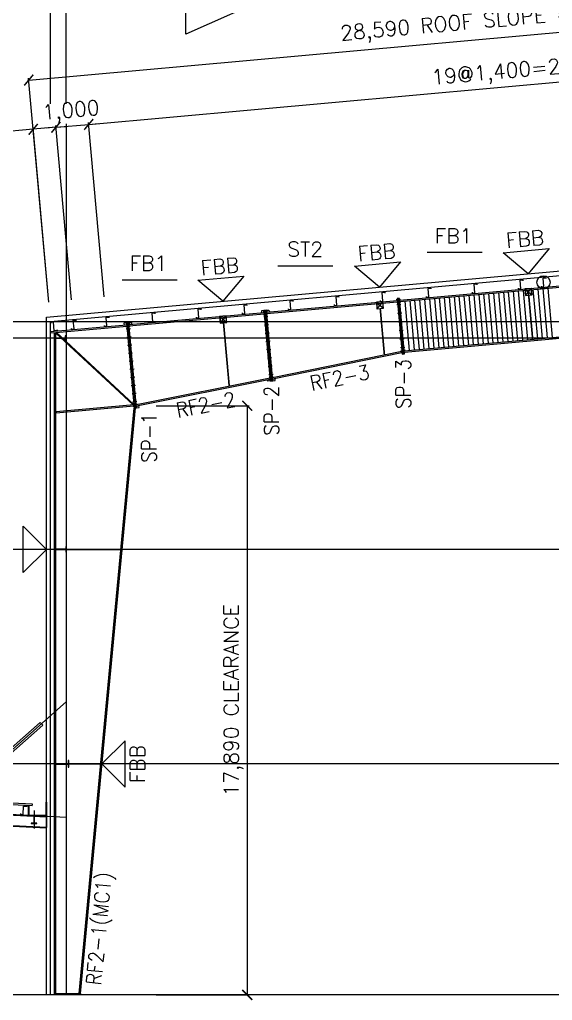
# Model space of a CAD drawing. Header units: metres. Extents: x -297536 to 1852864, y -630451 to -422551.
# Drawn here: x 1752552 to 1768700, y -482524 to -452803 of the extents above; entities that cross this region are included whole.
import ezdxf
from ezdxf.enums import TextEntityAlignment as Align

# ---------------------------------------------------------------- set-up
doc = ezdxf.new("R2010")
doc.units = ezdxf.units.M
doc.header["$LTSCALE"] = 700
for name, pattern in [('CEN', [62, 60, -1, 0, -1]), ('CENTER', [50.8, 31.75, -6.35, 6.35, -6.35]), ('CONTIN', [0])]:
    doc.linetypes.add(name, pattern=pattern)
for name, color, linetype in [('1', 1, 'CENTER'), ('10', 10, 'CONTIN'), ('3', 3, 'CONTIN'), ('beam', 7, 'Continuous'), ('bl', 3, 'Continuous'), ('CEN', 152, 'CEN'), ('DIM', 7, 'Continuous'), ('gir', 230, 'Continuous'), ('HID', 251, 'Continuous'), ('TEX', 3, 'Continuous')]:
    doc.layers.add(name, color=color, linetype=linetype)
doc.styles.add('HGTXT', font='romans.shx', dxfattribs={"bigfont": 'WHGTXT.shx'})
doc.styles.add('SIMPLEX', font='SIMPLEX')
doc.styles.add('WHGTXT', font='romans.shx', dxfattribs={"bigfont": 'WHGTXT.shx'})
doc.dimstyles.new('KJ', dxfattribs={"dimscale": 700, "dimtxt": 1.5, "dimasz": 1, "dimexe": 0.18, "dimexo": 2, "dimgap": 0.5, "dimtad": 1, "dimdec": 0, "dimzin": 0, "dimdsep": 46, "dimlunit": 6, "dimtxsty": 'HGTXT', "dimblk": 'ARCHTICK', "dimcen": 0.09, "dimclrt": 3, "dimadec": 0, "dimazin": 0, "dimtfac": 1, "dimtdec": 0, "dimtix": 1, "dimtmove": 0, "dimatfit": 0, "dimldrblk": 'OBLIQUE', "dimfxl": 1, "dimtolj": 1, "dimtzin": 0, "dimarcsym": 0})

# ---------------------------------------------------------------- blocks, each defined once
blk = doc.blocks.new('_ArchTick')
at = {"color": 0, "linetype": 'ByBlock', "const_width": 0.15}
blk.add_lwpolyline([(-0.5, -0.5), (0.5, 0.5)], dxfattribs=at)
blk = doc.blocks.new('*D599')
at = {"layer": 'Defpoints', "color": 0, "transparency": 16777216}
for p in [(1753964, -448458), (1753964, -455958), (1781464, -455958)]:
    blk.add_point(p, dxfattribs=at)
at = {"layer": 'DIM', "color": 0, "lineweight": -2, "transparency": 16777216}
for p, q in [((1753964, -455358), (1753964, -448404)), ((1781464, -448458), (1753964, -448458)), ((1781464, -455358), (1781464, -448404))]:
    blk.add_line(p, q, dxfattribs=at)
at = {"layer": 'DIM', "color": 0, "lineweight": -2, "transparency": 16777216, "xscale": 300, "yscale": 300, "zscale": 300, "rotation": 180}
blk.add_blockref('_ArchTick', (1753964, -448458), dxfattribs=at)
at = {"layer": 'DIM', "color": 0, "lineweight": -2, "transparency": 16777216, "xscale": 300, "yscale": 300, "zscale": 300}
blk.add_blockref('_ArchTick', (1781464, -448458), dxfattribs=at)
at = {"layer": 'DIM', "color": 3, "transparency": 16777216, "insert": (1767714, -448040), "char_height": 450, "attachment_point": 5, "style": 'HGTXT'}
blk.add_mtext('\\A1;27,500', dxfattribs=at)
blk = doc.blocks.new('_Oblique')
at = {"color": 0, "linetype": 'ByBlock', "lineweight": -2}
blk.add_line((-0.5, -0.5), (0.5, 0.5), dxfattribs=at)
blk = doc.blocks.new('*D600')
at = {"layer": 'Defpoints', "color": 0, "transparency": 16777216}
for p in [(1753489, -448458), (1753489, -455958), (1753964, -455958)]:
    blk.add_point(p, dxfattribs=at)
at = {"layer": 'DIM', "color": 0, "lineweight": -2, "transparency": 16777216}
for p, q in [((1753489, -448458), (1753189, -448458)), ((1753489, -455358), (1753489, -448404)), ((1753964, -448458), (1753489, -448458)), ((1753964, -455358), (1753964, -448404)), ((1753964, -448458), (1754264, -448458))]:
    blk.add_line(p, q, dxfattribs=at)
at = {"layer": 'DIM', "color": 0, "lineweight": -2, "transparency": 16777216, "xscale": 300, "yscale": 300, "zscale": 300}
blk.add_blockref('_ArchTick', (1753489, -448458), dxfattribs=at)
at = {"layer": 'DIM', "color": 0, "lineweight": -2, "transparency": 16777216, "xscale": 300, "yscale": 300, "zscale": 300, "rotation": 180}
blk.add_blockref('_ArchTick', (1753964, -448458), dxfattribs=at)
at = {"layer": 'DIM', "color": 3, "transparency": 16777216, "insert": (1753727, -448083), "char_height": 450, "attachment_point": 5, "style": 'HGTXT'}
blk.add_mtext('\\A1;475', dxfattribs=at)
blk = doc.blocks.new('*D601')
at = {"layer": 'Defpoints', "color": 0, "transparency": 16777216}
for p in [(1753489, -446958), (1753489, -455958), (1810439, -455958)]:
    blk.add_point(p, dxfattribs=at)
at = {"layer": 'DIM', "color": 0, "lineweight": -2, "transparency": 16777216}
for p, q in [((1753489, -455358), (1753489, -446904)), ((1810439, -446958), (1753489, -446958)), ((1810439, -455358), (1810439, -446904))]:
    blk.add_line(p, q, dxfattribs=at)
at = {"layer": 'DIM', "color": 0, "lineweight": -2, "transparency": 16777216, "xscale": 300, "yscale": 300, "zscale": 300, "rotation": 180}
blk.add_blockref('_ArchTick', (1753489, -446958), dxfattribs=at)
at = {"layer": 'DIM', "color": 0, "lineweight": -2, "transparency": 16777216, "xscale": 300, "yscale": 300, "zscale": 300}
blk.add_blockref('_ArchTick', (1810439, -446958), dxfattribs=at)
at = {"layer": 'DIM', "color": 3, "transparency": 16777216, "insert": (1781964, -446540), "char_height": 450, "attachment_point": 5, "style": 'HGTXT'}
blk.add_mtext('\\A1;\\A1;56,950 OUT TO OUT OF STEEL', dxfattribs=at)
blk = doc.blocks.new('ZCOL')
for p, q in [((10.2, 0), (0, 0)), ((0, 0), (0, -25.4)), ((10.2, -2.5), (10.2, 0)), ((-10.2, -25.4), (-10.2, -22.9)), ((0, -25.4), (-10.2, -25.4))]:
    blk.add_line(p, q)
blk = doc.blocks.new('*D610')
at = {"layer": 'Defpoints', "color": 0, "transparency": 16777216}
for p in [(1781141, -453592), (1781665, -459422), (1755172, -461807)]:
    blk.add_point(p, dxfattribs=at)
at = {"layer": 'DIM', "color": 0, "lineweight": -2, "transparency": 16777216}
for p, q in [((1754648, -455977), (1781141, -453592)), ((1781612, -458825), (1781136, -453538)), ((1755119, -461209), (1754643, -455923))]:
    blk.add_line(p, q, dxfattribs=at)
at = {"layer": 'DIM', "color": 0, "lineweight": -2, "transparency": 16777216, "xscale": 300, "yscale": 300, "zscale": 300}
for p, rotation in [((1781141, -453592), 5.142764556899424), ((1754648, -455977), 185.1427645568994)]:
    blk.add_blockref('_ArchTick', p, dxfattribs=dict(at, rotation=rotation))
at = {"layer": 'DIM', "color": 3, "transparency": 16777216, "insert": (1767857, -454368), "char_height": 450, "attachment_point": 5, "rotation": 5.1428, "style": 'HGTXT'}
blk.add_mtext('\\A1;19@1,400=26,600', dxfattribs=at)
blk = doc.blocks.new('*D611')
at = {"layer": 'Defpoints', "color": 0, "transparency": 16777216}
for p in [(1754648, -455977), (1755172, -461807), (1754176, -461896)]:
    blk.add_point(p, dxfattribs=at)
at = {"layer": 'DIM', "color": 0, "lineweight": -2, "transparency": 16777216}
for p, q in [((1753652, -456066), (1753353, -456093)), ((1754123, -461299), (1753647, -456012)), ((1753652, -456066), (1754648, -455977)), ((1755119, -461209), (1754643, -455923)), ((1754648, -455977), (1754947, -455950))]:
    blk.add_line(p, q, dxfattribs=at)
at = {"layer": 'DIM', "color": 0, "lineweight": -2, "transparency": 16777216, "xscale": 300, "yscale": 300, "zscale": 300}
for p, rotation in [((1753652, -456066), 5.142764556899424), ((1754648, -455977), 185.1427645568994)]:
    blk.add_blockref('_ArchTick', p, dxfattribs=dict(at, rotation=rotation))
at = {"layer": 'DIM', "color": 3, "transparency": 16777216, "insert": (1754112, -455605), "char_height": 450, "attachment_point": 5, "rotation": 5.1428, "style": 'HGTXT'}
blk.add_mtext('\\A1;1,000', dxfattribs=at)
blk = doc.blocks.new('*D612')
at = {"layer": 'Defpoints', "color": 0, "transparency": 16777216}
for p in [(1752964, -456128), (1753489, -461958), (1754176, -461896)]:
    blk.add_point(p, dxfattribs=at)
at = {"layer": 'DIM', "color": 0, "lineweight": -2, "transparency": 16777216}
for p, q in [((1752964, -456128), (1750937, -456311)), ((1753435, -461361), (1752960, -456074)), ((1753652, -456066), (1752964, -456128)), ((1754123, -461299), (1753647, -456012)), ((1753652, -456066), (1753951, -456039))]:
    blk.add_line(p, q, dxfattribs=at)
at = {"layer": 'DIM', "color": 0, "lineweight": -2, "transparency": 16777216, "xscale": 300, "yscale": 300, "zscale": 300}
for p, rotation in [((1753652, -456066), 185.1427645578633), ((1752964, -456128), 5.142764557863361)]:
    blk.add_blockref('_ArchTick', p, dxfattribs=dict(at, rotation=rotation))
at = {"layer": 'DIM', "color": 3, "transparency": 16777216, "insert": (1751618, -455873), "char_height": 450, "attachment_point": 5, "rotation": 5.1428, "style": 'HGTXT'}
blk.add_mtext('\\A1;690', dxfattribs=at)
blk = doc.blocks.new('*D613')
at = {"layer": 'Defpoints', "color": 0, "transparency": 16777216}
for p in [(1781305, -452071), (1781964, -459395), (1753489, -461958)]:
    blk.add_point(p, dxfattribs=at)
at = {"layer": 'DIM', "color": 0, "lineweight": -2, "transparency": 16777216}
for p, q in [((1781910, -458798), (1781300, -452018)), ((1752830, -454634), (1781305, -452071)), ((1753435, -461361), (1752825, -454580))]:
    blk.add_line(p, q, dxfattribs=at)
at = {"layer": 'DIM', "color": 0, "lineweight": -2, "transparency": 16777216, "xscale": 300, "yscale": 300, "zscale": 300}
for p, rotation in [((1781305, -452071), 5.142764556899424), ((1752830, -454634), 185.1427645568994)]:
    blk.add_blockref('_ArchTick', p, dxfattribs=dict(at, rotation=rotation))
at = {"layer": 'DIM', "color": 3, "transparency": 16777216, "insert": (1767023, -452862), "char_height": 450, "attachment_point": 5, "rotation": 5.1428, "style": 'HGTXT'}
blk.add_mtext('\\A1;\\A1;28,590 ROOF SLOPE = 0.9/10', dxfattribs=at)
blk = doc.blocks.new('MARKER')
at = {"color": 3}
for p, q in [((584.404724, 584.404724), (-584.40472, 584.404724)), ((-584.40472, 584.404724), (0, 0)), ((0, 0), (584.404724, 584.404724))]:
    blk.add_line(p, q, dxfattribs=at)
blk = doc.blocks.new('*D875')
at = {"layer": 'Defpoints', "color": 0, "transparency": 16777216}
for p in [(1756093, -464507), (1756093, -482358), (1759451, -482358)]:
    blk.add_point(p, dxfattribs=at)
at = {"layer": 'DIM', "color": 0, "lineweight": -2, "transparency": 16777216}
for p, q in [((1756693, -464507), (1759505, -464507)), ((1759451, -464507), (1759451, -482358)), ((1756693, -482358), (1759505, -482358))]:
    blk.add_line(p, q, dxfattribs=at)
at = {"layer": 'DIM', "color": 0, "lineweight": -2, "transparency": 16777216, "xscale": 300, "yscale": 300, "zscale": 300}
for p, rotation in [((1759451, -464507), 90), ((1759451, -482358), 270)]:
    blk.add_blockref('_ArchTick', p, dxfattribs=dict(at, rotation=rotation))
at = {"layer": 'DIM', "color": 3, "transparency": 16777216, "insert": (1759033, -473433), "char_height": 450, "attachment_point": 5, "rotation": 90, "style": 'HGTXT'}
blk.add_mtext('\\A1;17,890 CLEARANCE', dxfattribs=at)
blk = doc.blocks.new('*D871')
at = {"layer": 'Defpoints', "color": 0, "transparency": 16777216}
for p in [(1753489, -446958), (1753489, -455358), (1748427, -455958)]:
    blk.add_point(p, dxfattribs=at)
at = {"layer": 'DIM', "color": 0, "lineweight": -2, "transparency": 16777216}
for p, q in [((1748427, -455358), (1748427, -446904)), ((1748427, -446958), (1753489, -446958)), ((1753489, -454758), (1753489, -446904))]:
    blk.add_line(p, q, dxfattribs=at)
at = {"layer": 'DIM', "color": 0, "lineweight": -2, "transparency": 16777216, "xscale": 300, "yscale": 300, "zscale": 300, "rotation": 180}
blk.add_blockref('_ArchTick', (1748427, -446958), dxfattribs=at)
at = {"layer": 'DIM', "color": 0, "lineweight": -2, "transparency": 16777216, "xscale": 300, "yscale": 300, "zscale": 300}
blk.add_blockref('_ArchTick', (1753489, -446958), dxfattribs=at)
at = {"layer": 'DIM', "color": 3, "transparency": 16777216, "insert": (1750958, -446540), "char_height": 450, "attachment_point": 5, "style": 'HGTXT'}
blk.add_mtext('\\A1;5,062', dxfattribs=at)

msp = doc.modelspace()

# ---------------------------------------------------------------- linework, layer by layer
msp.add_lwpolyline([(1757589, -452021.8), (1760323.4, -452021.8), (1760323.4, -452021.8), (1757589, -453241.4)], close=True)
at = {"const_width": 50}
for points in [[(1767982.2, -461155.8), (1768102.2, -462488.6)], [(1763482.2, -461560.9), (1763607.9, -462956.9)], [(1758732.2, -461988.4), (1758905, -463907.6)], [(1753964.2, -468858.2), (1755620.5, -468858.2)], [(1754039.2, -475358.2), (1755009.9, -475358.2)]]:
    msp.add_lwpolyline(points, dxfattribs=at)
msp.add_circle((1768432.4, -460763.9), 200)
at = {"layer": '1'}
for p, q in [((1764072.5, -461306.9), (1774903.2, -460332.1)), ((1764075.9, -461344.9), (1774906.6, -460370.1)), ((1764067.4, -461250), (1763991.5, -461256.8)), ((1763991.5, -461256.8), (1764143, -462940.5)), ((1764029.4, -461253.4), (1764181, -462937.1)), ((1764218.9, -462933.7), (1764067.4, -461250)), ((1760038.8, -461670), (1763996.6, -461313.8)), ((1760042.2, -461707.9), (1764000, -461351.7)), ((1764096.1, -461285.7), (1763969.6, -461297.1)), ((1764102.9, -461361.6), (1763976.4, -461372.9)), ((1764109.7, -461437.5), (1763983.3, -461448.8)), ((1755871.7, -462045), (1759962.9, -461676.8)), ((1755875.1, -462083), (1759966.3, -461714.7)), ((1759957.8, -461619.9), (1759881.9, -461626.7)), ((1759881.9, -461626.7), (1759887, -461683.6)), ((1760062.4, -461648.7), (1759935.9, -461660.1)), ((1760069.2, -461724.6), (1759942.7, -461736)), ((1760076.1, -461800.5), (1759949.6, -461811.9)), ((1760033.7, -461613), (1759957.8, -461619.9)), ((1759957.8, -461619.9), (1760149.7, -463751.8)), ((1759995.7, -461616.5), (1760187.6, -463748.3)), ((1760033.7, -461613), (1760109.6, -461606.2)), ((1760225.6, -463744.9), (1760033.7, -461613)), ((1760109.6, -461606.2), (1760114.7, -461663.1)), ((1764133.2, -461698.3), (1764006.7, -461709.7)), ((1753489.2, -462259.4), (1755795.8, -462051.8)), ((1753652.3, -462283), (1755799.2, -462089.8)), ((1755790.7, -461994.9), (1755714.8, -462001.8)), ((1755714.8, -462001.8), (1755719.9, -462058.7)), ((1755895.3, -462023.8), (1755768.8, -462035.1)), ((1755902.1, -462099.7), (1755775.6, -462111)), ((1755866.5, -461988.1), (1755790.7, -461994.9)), ((1755790.7, -461994.9), (1756022.9, -464575)), ((1755828.6, -461991.5), (1756060.8, -464571.6)), ((1755866.5, -461988.1), (1755942.4, -461981.3)), ((1756098.8, -464568.2), (1755866.5, -461988.1)), ((1755942.4, -461981.3), (1755947.6, -462038.2)), ((1760098.6, -462050.8), (1759972.1, -462062.2)), ((1764156.7, -461959.2), (1764030.2, -461970.5)), ((1764210.4, -462838.8), (1775041.1, -461864)), ((1764213.8, -462876.8), (1775044.5, -461902)), ((1753489.2, -462259.4), (1753492.6, -462297.4)), ((1753492.6, -462297.4), (1753652.3, -462283)), ((1753614.2, -482320.1), (1753614.2, -462286.4)), ((1753652.3, -482320.1), (1753652.3, -462283)), ((1753670.2, -462282.4), (1753652.9, -462301)), ((1753652.9, -462301), (1755996.4, -464480.8)), ((1753670.2, -462282.4), (1756013.7, -464462.2)), ((1755908.9, -462175.5), (1755782.4, -462186.9)), ((1755930.9, -462420.1), (1755804.4, -462431.4)), ((1760121.1, -462301.2), (1759994.6, -462312.6)), ((1764180.2, -462220), (1764053.7, -462231.4)), ((1755952.9, -462664.6), (1755826.4, -462676)), ((1760143.6, -462551.5), (1760017.2, -462562.9)), ((1764203.7, -462480.8), (1764077.2, -462492.2)), ((1764227.1, -462741.7), (1764100.6, -462753.1)), ((1755974.9, -462909.1), (1755848.5, -462920.5)), ((1760166.2, -462801.9), (1760039.7, -462813.3)), ((1760216.6, -463645.8), (1764134.9, -462849.9)), ((1760220.1, -463684), (1764138.3, -462888.1)), ((1764234, -462817.6), (1764107.5, -462829)), ((1764240.8, -462893.5), (1764114.3, -462904.9)), ((1764143, -462940.5), (1764218.9, -462933.7)), ((1755996.9, -463153.6), (1755870.5, -463165)), ((1760188.7, -463052.2), (1760062.2, -463063.6)), ((1760211.2, -463302.6), (1760084.8, -463314)), ((1756019, -463398.1), (1755892.5, -463409.5)), ((1756041, -463642.6), (1755914.5, -463654)), ((1760233.8, -463552.9), (1760107.3, -463564.3)), ((1760240.6, -463628.8), (1760114.1, -463640.2)), ((1756063, -463887.1), (1755936.5, -463898.5)), ((1756089.9, -464469.2), (1760141.5, -463661)), ((1756093.3, -464507.4), (1760144.9, -463699.1)), ((1760073.8, -463758.6), (1760069.8, -463714.1)), ((1760149.7, -463751.8), (1760073.8, -463758.6)), ((1760247.4, -463704.7), (1760120.9, -463716.1)), ((1760149.7, -463751.8), (1760225.6, -463744.9)), ((1760225.6, -463744.9), (1760301.4, -463738.1)), ((1760301.4, -463738.1), (1760295.2, -463668.8)), ((1756085, -464131.6), (1755958.5, -464143)), ((1756014.3, -464480.1), (1753655.3, -464692.4)), ((1753657.5, -464717.7), (1756016.6, -464505.4)), ((1756107, -464376.2), (1755980.5, -464387.5)), ((1756113.8, -464452), (1755987.3, -464463.4)), ((1756120.6, -464527.9), (1755994.2, -464539.3)), ((1755996.4, -464480.8), (1756013.7, -464462.2)), ((1756174.7, -464561.3), (1756168.4, -464492.4)), ((1753655.3, -464692.4), (1753657.5, -464717.7)), ((1754355.9, -482320.1), (1756022.9, -464575)), ((1754394.1, -482320.1), (1756061.5, -464571.5)), ((1756022.9, -464575), (1756098.8, -464568.2)), ((1756098.8, -464568.2), (1756174.7, -464561.3)), ((1753614.2, -482320.1), (1754394.1, -482320.1)), ((1753614.2, -482358.2), (1753614.2, -482320.1)), ((1753614.2, -482320.1), (1754394.1, -482320.1)), ((1754394.1, -482358.2), (1753614.2, -482358.2)), ((1754394.1, -482320.1), (1754394.1, -482358.2))]:
    msp.add_line(p, q, dxfattribs=at)
at = {"layer": 'beam'}
for points in [[(1767882.6, -461164.8), (1768081.8, -461146.9), (1768063.9, -460947.7), (1767864.7, -460965.6)], [(1767886.7, -461159.9), (1768077, -461142.8), (1768059.8, -460952.6), (1767869.6, -460969.7)], [(1763382.6, -461569.8), (1763581.8, -461551.9), (1763563.9, -461352.7), (1763364.7, -461370.6)], [(1763386.7, -461564.9), (1763577, -461547.8), (1763559.8, -461357.6), (1763369.6, -461374.7)], [(1758632.7, -461997.3), (1758831.9, -461979.4), (1758814, -461780.2), (1758614.8, -461798.1)], [(1758636.8, -461992.4), (1758827, -461975.3), (1758809.9, -461785.1), (1758619.7, -461802.2)]]:
    msp.add_lwpolyline(points, close=True, dxfattribs=at)
for points in [[(1753939.2, -462533.2), (1753939.2, -462383.2), (1753930.2, -462383.2), (1753930.2, -462441.9, -0.4142136), (1753917.2, -462454.9), (1753661.2, -462454.9, -0.4142136), (1753648.2, -462441.9), (1753648.2, -462383.2), (1753639.2, -462383.2), (1753639.2, -462533.2), (1753648.2, -462533.2), (1753648.2, -462474.4, -0.4142136), (1753661.2, -462461.4), (1753917.2, -462461.4, -0.4142136), (1753930.2, -462474.4), (1753930.2, -462533.2)], [(1753964.2, -468945.7), (1753964.2, -468770.7), (1753953.2, -468770.7), (1753953.2, -468840.7, -0.4142136), (1753939.2, -468854.7), (1753639.2, -468854.7, -0.4142136), (1753625.2, -468840.7), (1753625.2, -468770.7), (1753614.2, -468770.7), (1753614.2, -468945.7), (1753625.2, -468945.7), (1753625.2, -468875.7, -0.4142136), (1753639.2, -468861.7), (1753939.2, -468861.7, -0.4142136), (1753953.2, -468875.7), (1753953.2, -468945.7)], [(1754039.2, -475458.2), (1754039.2, -475258.2), (1754026.2, -475258.2), (1754026.2, -475338.2, -0.4142136), (1754010.2, -475354.2), (1753668.2, -475354.2, -0.4142136), (1753652.2, -475338.2), (1753652.2, -475258.2), (1753639.2, -475258.2), (1753639.2, -475458.2), (1753652.2, -475458.2), (1753652.2, -475378.2, -0.4142136), (1753668.2, -475362.2), (1754010.2, -475362.2, -0.4142136), (1754026.2, -475378.2), (1754026.2, -475458.2)]]:
    msp.add_lwpolyline(points, format="xyb", close=True, dxfattribs=at)
at = {"layer": 'bl'}
for p, q in [((1781964.2, -459395.4), (1753489.2, -461958.2)), ((1753489.2, -482358.2), (1753489.2, -461958.2)), ((1752935.5, -476628), (1748426.7, -476402.5)), ((1752938, -476578), (1748429.2, -476352.6)), ((1752935.5, -476628), (1752938, -476578)), ((1810439.2, -482358.2), (1753489.2, -482358.2))]:
    msp.add_line(p, q, dxfattribs=at)
at = {"layer": 'CEN'}
for p, q in [((1753964.2, -455958.2), (1753964.2, -482358.2)), ((1767886.7, -461159.9), (1768059.8, -460952.6)), ((1767869.6, -460969.7), (1768077, -461142.8)), ((1763369.6, -461374.7), (1763577, -461547.8)), ((1763386.7, -461564.9), (1763559.8, -461357.6)), ((1758619.7, -461802.2), (1758827, -461975.3)), ((1758636.8, -461992.4), (1758809.9, -461785.1)), ((1812964.2, -461958.2), (1745426.7, -461958.2)), ((1812964.2, -462458.2), (1745426.7, -462458.2)), ((1789128.3, -468858.2), (1745426.7, -468858.2)), ((1750214.2, -476792.3), (1753964.2, -473479.8)), ((1787586, -475358.2), (1745426.7, -475358.2)), ((1753964.2, -476979.8), (1748426.7, -476702.9)), ((1752989.2, -476772.9), (1752989.2, -477316.9)), ((1812964.2, -482358.2), (1745426.7, -482358.2))]:
    msp.add_line(p, q, dxfattribs=at)
at = {"layer": 'DIM'}
for points in [[(1766572.8, -459864), (1764905.7, -459864)], [(1762047.9, -460271.3), (1760380.8, -460271.3)], [(1757322.8, -460696.5), (1755655.6, -460696.5)]]:
    msp.add_lwpolyline(points, dxfattribs=at)
for points in [[(1767889.6, -460963.4, 0, 150, 0), (1767544.2, -460675, 0, 0, 0), (1766572.8, -459864, 0, 0, 0)], [(1763364.7, -461370.6, 0, 150, 0), (1763019.3, -461082.2, 0, 0, 0), (1762047.9, -460271.3, 0, 0, 0)], [(1758639.6, -461795.9, 0, 150, 0), (1758294.1, -461507.5, 0, 0, 0), (1757322.8, -460696.5, 0, 0, 0)], [(1753639.2, -462383.2, 0, 150, 0), (1753321, -462065, 0, 0, 0), (1752426.2, -461170.2, 0, 0, 0)], [(1753614.2, -468770.7, 0, 150, 0), (1753296, -468452.5, 0, 0, 0), (1752401.2, -467557.7, 0, 0, 0)], [(1753639.2, -475258.2, 0, 150, 0), (1753321, -474940, 0, 0, 0), (1752426.2, -474045.2, 0, 0, 0)], [(1752989.2, -477166.9, 0, 150, 0), (1752671, -477485.1, 0, 0, 0), (1751207.3, -478948.7, 0, 0, 0)]]:
    msp.add_lwpolyline(points, format="xyseb", dxfattribs=at)
msp.add_lwpolyline([(1750714.8, -476274), (1753176.3, -474099.7), (1753251.8, -474185.1), (1750790.2, -476359.5)], close=True, dxfattribs=at)
msp.add_lwpolyline([(1752901.7, -477166.9), (1753076.7, -477166.9), (1753076.7, -477155.9), (1753008.7, -477155.9, -0.4142136), (1752992.7, -477139.9), (1752992.7, -476949.9, -0.4142136), (1753008.7, -476933.9), (1753076.7, -476933.9), (1753076.7, -476922.9), (1752901.7, -476922.9), (1752901.7, -476933.9), (1752969.7, -476933.9, -0.4142136), (1752985.7, -476949.9), (1752985.7, -477139.9, -0.4142136), (1752969.7, -477155.9), (1752901.7, -477155.9)], format="xyb", close=True, dxfattribs=at)
at = {"layer": 'gir'}
for points in [[(1748426.7, -476702.9), (1748426.7, -477053.3), (1753364.2, -477300.2), (1753364.2, -476949.8)], [(1753364.2, -476960.8), (1753364.2, -477289.2), (1748426.7, -477042.3), (1748426.7, -476713.9)]]:
    msp.add_lwpolyline(points, close=True, dxfattribs=at)
at = {"layer": 'HID'}
for p, q in [((1768408.4, -460954.9), (1768542.9, -462448.9)), ((1768557.8, -460941.5), (1768692.3, -462435.5)), ((1764972.3, -461264.2), (1765106.8, -462758.2)), ((1765121.7, -461250.7), (1765256.1, -462744.7)), ((1765271.1, -461237.3), (1765405.5, -462731.3)), ((1765420.5, -461223.9), (1765554.9, -462717.8)), ((1765569.9, -461210.4), (1765704.3, -462704.4)), ((1765719.3, -461197), (1765853.7, -462690.9)), ((1765868.7, -461183.5), (1766003.1, -462677.5)), ((1766018.1, -461170.1), (1766152.5, -462664)), ((1766167.5, -461156.6), (1766301.9, -462650.6)), ((1766316.9, -461143.2), (1766451.3, -462637.1)), ((1766466.3, -461129.7), (1766600.7, -462623.7)), ((1766615.6, -461116.3), (1766750.1, -462610.3)), ((1766765, -461102.8), (1766899.5, -462596.8)), ((1766914.4, -461089.4), (1767048.9, -462583.4)), ((1767063.8, -461076), (1767198.3, -462569.9)), ((1767213.2, -461062.5), (1767347.7, -462556.5)), ((1767362.6, -461049.1), (1767497.1, -462543)), ((1767512, -461035.6), (1767646.5, -462529.6)), ((1767661.4, -461022.2), (1767795.9, -462516.1)), ((1767810.8, -461008.7), (1767945.3, -462502.7)), ((1767960.2, -460995.3), (1768094.7, -462489.2)), ((1768109.6, -460981.8), (1768244.1, -462475.8)), ((1768259, -460968.4), (1768393.5, -462462.3)), ((1764225.3, -461331.4), (1764359.8, -462825.4)), ((1764374.7, -461318), (1764509.2, -462811.9)), ((1764524.1, -461304.5), (1764658.6, -462798.5)), ((1764673.5, -461291.1), (1764808, -462785)), ((1764822.9, -461277.6), (1764957.4, -462771.6))]:
    msp.add_line(p, q, dxfattribs=at)
msp.add_lwpolyline([(1753364.2, -482358.2), (1753364.2, -461818.8), (1781964.2, -459244.8), (1810564.2, -461818.8), (1810564.2, -482358.2)], dxfattribs=at)
at = {"layer": 'HID', "color": 2}
msp.add_lwpolyline([(1752709.7, -476629.3), (1752710, -476624.4), (1752832.4, -476630.9), (1752832.4, -476916.9), (1753358.2, -476916.9), (1753358.2, -476516.4), (1753364.2, -476516.4), (1753364.2, -476922.9), (1752826.4, -476922.9), (1752826.4, -476635.2), (1752709.7, -476629.3)], dxfattribs=at)

# ---------------------------------------------------------------- block references
at = {"layer": '10', "yscale": -10.31102399899313, "zscale": -10.31102399899313}
for p, xscale, rotation in [((1768444.1, -460894.3), -7.999999999218805, 5.142764557863372), ((1764958.2, -461208.1), -7.999999999218805, 5.142764557863372), ((1766352.6, -461082.6), -7.999999999218805, 5.142764557863372), ((1767746.9, -460957.1), -7.999999999218805, 5.142764557863372), ((1762169.5, -461459), -7.999999999218805, 5.142764557863372), ((1763563.8, -461333.5), -7.999999999218805, 5.142764557863372), ((1759380.7, -461710), -7.999999999218805, 5.142764557863372), ((1760775.1, -461584.5), -7.999999999218805, 5.142764557863372), ((1755197.6, -462086.5), -7.999999999218805, 5.142764557863372), ((1756592, -461961), -7.999999999218805, 5.142764557863372), ((1757986.4, -461835.5), -7.999999999218805, 5.142764557863372), ((1753604.1, -462229.9), 7.999999999218815, 5.142764557899425), ((1754201.7, -462176.1), -7.999999999218805, 5.142764557863372), ((1752657.4, -476895.4), -7.999999999218805, 357.1375947738962)]:
    msp.add_blockref('ZCOL', p, dxfattribs=dict(at, xscale=xscale, rotation=rotation))
at = {"layer": '3', "yscale": 1.199999922606255, "zscale": 1.199999922606255}
for p, xscale, rotation in [((1767964.2, -460504.8), -1.199999922606255, 5.142764557883756), ((1763464.2, -460909.8), -1.199999922606255, 5.142764557883756), ((1758714.2, -461337.3), -1.199999922606255, 5.142764557883756), ((1753364.2, -468858.2), -1.199999922606255, 89.99999999999991), ((1755048.1, -475358.2), 1.199999922606255, 270)]:
    msp.add_blockref('MARKER', p, dxfattribs=dict(at, xscale=xscale, rotation=rotation))

# ---------------------------------------------------------------- texts
at = {"layer": '3', "style": 'SIMPLEX'}
for p in [(1767901.3, -459806.4), (1763401.3, -460211.4), (1758651.3, -460638.9)]:
    msp.add_text('FBB', height=450, rotation=5.14276, dxfattribs=at).set_placement(p, align=Align.BOTTOM_CENTER)
msp.add_text('FBB', height=450, rotation=90, dxfattribs=at).set_placement((1755899.4, -475358.2), align=Align.TOP_CENTER)
at = {"layer": 'TEX', "color": 3, "style": 'WHGTXT'}
for s, p in [('FB1', (1766272.8, -459714)), ('ST2', (1761747.9, -460121.3)), ('FB1', (1757022.8, -460546.5))]:
    msp.add_text(s, height=450, dxfattribs=at).set_placement(p, align=Align.BOTTOM_RIGHT)
at = {"layer": 'TEX', "color": 3, "style": 'WHGTXT', "width": 0.9}
for s, rotation, p in [('RF2-3', 11.48306, (1762208.5, -463433.1)), ('RF2-2', 11.28163, (1758148.5, -464250.4))]:
    msp.add_text(s, height=450, rotation=rotation, dxfattribs=at).set_placement(p, align=Align.TOP_CENTER)
for s, p in [('SP-3', (1764181, -463087.1)), ('SP-2', (1760187.6, -463898.3))]:
    msp.add_text(s, height=450, rotation=90, dxfattribs=at).set_placement(p, align=Align.MIDDLE_RIGHT)
msp.add_text('SP-1', height=450, rotation=90, dxfattribs=at).set_placement((1756248.8, -464718.2), align=Align.TOP_RIGHT)
msp.add_text('RF2-1(MC1)', height=450, rotation=84.63328, dxfattribs=at).set_placement((1754571.5, -482035.5), align=Align.TOP_LEFT)

# ---------------------------------------------------------------- dimensions: what is measured, and where the dimension line sits
at = {"layer": 'DIM'}
dim = msp.add_linear_dim(base=(1753489.2, -446958.2), p1=(1810439.2, -455958.2), p2=(1753489.2, -455958.2), text='\\A1;<> OUT TO OUT OF STEEL', dimstyle='KJ', override={"dimscale": 300, "dimtxsty": 'HGTXT', "dimldrblk": 'Oblique'}, dxfattribs=at)
dim.commit()
dim.dimension.update_dxf_attribs({"geometry": '*D601', "text_midpoint": (1781964.2, -446540.3)})
for base, p1, p2, picture, middle in [((1753489.1767, -446958.1782), (1748426.7134, -455958.1782), (1753489.1767, -455358.1782), '*D871', (1750957.9451, -446540.321)), ((1753489.2, -448458.2), (1753964.2, -455958.2), (1753489.2, -455958.2), '*D600', (1753726.7, -448083.2)), ((1753964.2, -448458.2), (1781464.2, -455958.2), (1753964.2, -455958.2), '*D599', (1767714.2, -448040.3))]:
    dim = msp.add_linear_dim(base=base, p1=p1, p2=p2, dimstyle='KJ', override={"dimscale": 300, "dimtxsty": 'HGTXT', "dimldrblk": 'Oblique'}, dxfattribs=at)
    dim.commit()
    dim.dimension.update_dxf_attribs({"geometry": picture, "text_midpoint": middle})
for base, p1, p2, angle, text, picture, middle in [((1781305, -452071.4), (1753489.2, -461958.2), (1781964.2, -459395.4), 185.14276, '\\A1;<> ROOF SLOPE = 0.9/10', '*D613', (1767023.3, -452861.9)), ((1781140.7, -453592.2), (1755172.5, -461806.7), (1781665.4, -459422.3), 185.14276, '19@1,400=<>', '*D610', (1767856.8, -454368.2)), ((1759451.1, -482358.2), (1756093.3, -464507.4), (1756093.3, -482358.2), 90, '17,890 CLEARANCE', '*D875', (1759033.2, -473432.8))]:
    dim = msp.add_linear_dim(base=base, p1=p1, p2=p2, angle=angle, text=text, dimstyle='KJ', override={"dimscale": 300, "dimtxsty": 'HGTXT', "dimldrblk": 'Oblique'}, dxfattribs=at)
    dim.commit()
    dim.dimension.update_dxf_attribs({"geometry": picture, "text_midpoint": middle})
dim = msp.add_linear_dim(base=(1754647.8, -455976.6), p1=(1754176.5, -461896.3), p2=(1755172.5, -461806.7), angle=185.14276, dimstyle='KJ', override={"dimscale": 300, "dimtxsty": 'HGTXT', "dimldrblk": 'Oblique'}, dxfattribs=at)
dim.commit()
dim.dimension.update_dxf_attribs({"geometry": '*D611', "text_midpoint": (1754112.3, -455605.2)})
dim = msp.add_linear_dim(base=(1752964.5, -456128.1), p1=(1754176.5, -461896.3), p2=(1753489.2, -461958.2), angle=5.14276, dimstyle='KJ', override={"dimscale": 300, "dimtxsty": 'HGTXT', "dimldrblk": 'Oblique'}, dxfattribs=at)
dim.commit()
dim.dimension.update_dxf_attribs({"geometry": '*D612', "text_midpoint": (1751651.9, -456246.2), "dimtype": 160})

doc.saveas('drawing.dxf')
